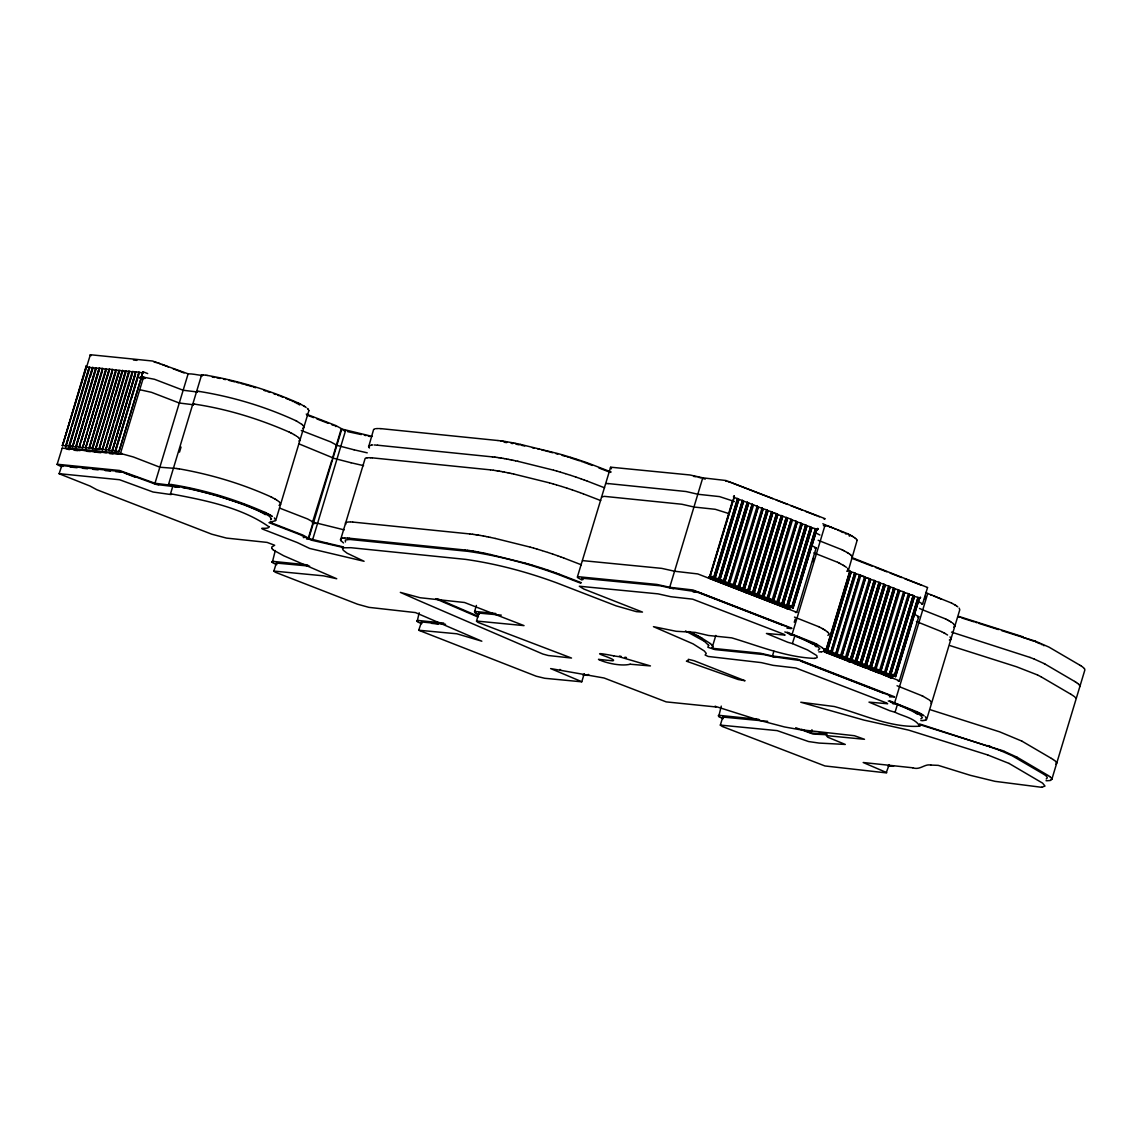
<?xml version="1.0" encoding="UTF-8"?>
<svg xmlns="http://www.w3.org/2000/svg" width="1142" height="1142" viewBox="0 0 1142 1142"><rect width="100%" height="100%" fill="white"/><g stroke="black" fill="none" stroke-linecap="round" stroke-linejoin="round"><path stroke-width="1.5" d="M143.307 372.035L143.007 372.763M1050.569 780.357L1051.853 779.001M1056.693 762.956L1055.879 764.126M1051.825 779.372L1084.886 669.897L1084.457 668.698M275.293 550.515L272.31 562.392M445.594 624.303L421.512 621.962L418.743 630.241L456.843 633.781L481.838 641.204L415.474 612.583L368.923 607.358L357.532 604.204L275.336 572.256L273.88 571.114L276.307 563.092L276.878 563.72M421.17 622.219L422.012 622.961M501.309 615.138L478.955 613.097L479.44 613.825M889.218 764.626L886.163 772.863L824.924 765.954L722.201 726.455L720.331 725.113L722.758 717.09L723.528 717.847M886.792 772.663L863.195 762.513L912.786 767.795M365.155 458.399L340.53 539.923M268.984 526.833C268.427 529.802 257.778 526.862 263.274 529.374L297.348 542.593L309.61 548.431L364.084 561.279L347.097 553.199L343.299 550.301L342.514 548.431M271.411 518.811L270.697 519.696M280.618 504.336L279.205 501.852M300.003 440.113L299.918 439.227M274.365 517.911L275.764 520.381L308.868 410.677M829.078 634.281L827.893 635.395M847.692 571.014L848.435 569.758L847.464 568.273M848.406 570.329L857.142 540.237M926.034 719.945L926.176 717.619M954.826 626.216L953.884 624.174M90.361 354.748L62.439 445.751L85.964 366.768L89.718 367.753L72.203 425.723M62.439 445.751L86.435 366.225M57.157 464.28L62.153 448.149M65.851 445.651L89.262 367.096L93.016 368.081L90.446 376.603M65.751 446.094L89.262 367.096M71.175 429.135L65.537 448.349L67.978 449.291M271.782 548.417L271.739 547.018L274.665 545.262L267.128 542.407L226.459 538.082L211.727 534.185L96.799 489.718L90.018 486.035L59.098 473.744L61.825 465.579L121.18 471.589L156.254 484.451L172.927 486.478L171.914 486.292M67.863 449.363L92.573 367.438L96.328 368.423L82.424 414.46M89.419 380.015L69.334 446.536L92.573 367.438M68.691 449.448L69.705 446.079M70.89 445.837L69.862 449.206L70.219 445.566M69.191 449.762L70.204 446.379M81.396 417.872L72.645 446.865L95.885 367.781L99.639 368.752L89.347 402.869M72.374 446.765L95.885 367.781M88.305 406.281L75.957 447.207L99.197 368.109L102.78 368.552L79.269 447.536L80.297 444.124M75.686 447.093L99.197 368.109M78.984 447.436L102.509 368.452L106.263 369.423L82.567 447.878L105.806 368.78L109.561 369.765M81.325 440.712L102.437 370.793M83.081 446.165L87.206 432.532M88.234 429.121L98.526 395.004M99.568 391.592L105.735 371.136M109.047 371.464L85.607 448.107L109.118 369.123L112.701 369.565L89.19 448.549L97.427 421.27M85.607 448.107L109.389 369.223M88.919 448.449L112.43 369.451L116.184 370.436L92.502 448.892L115.67 372.149M98.455 417.858L112.359 371.807M92.059 448.235L115.742 369.794L119.496 370.779L95.814 449.22L92.231 448.777M95.642 448.678L119.054 370.136L122.794 371.107L115.599 394.989M95.528 449.12L119.496 370.779M95.057 452.132L96.071 448.763M95.785 452.203L96.799 448.835M114.557 398.401L99.111 449.563L122.351 370.465L126.105 371.45L107.576 432.847M98.84 449.448L122.351 370.465M106.549 436.258L102.423 449.891L125.663 370.807L129.417 371.778L114.486 421.241M102.152 449.791L125.663 370.807M113.458 424.653L105.735 450.233L128.975 371.136L132.729 372.121L109.047 450.562L131.701 375.532M105.464 450.119L128.975 371.136M108.604 449.919L132.286 371.478L135.869 371.921L112.359 450.904L108.776 450.462M113.386 447.493L112.359 450.904L135.598 371.807L139.167 372.249L115.485 450.705M112.073 450.805L135.241 374.062M114.414 444.081L123.679 413.39M124.706 409.978L135.527 374.162M115.214 450.59L138.896 372.149L142.65 373.134L118.968 451.575L115.385 451.133M116.17 449.534L130.588 401.784M131.615 398.372L138.824 374.505M120.338 453.916L143.592 376.931M169.558 485.093L154.984 483.252L188.13 373.834C194.868 373.734 200.592 376.089 203.29 374.933M169.53 485.079L168.545 484.422L201.592 374.961M179.508 452.132L181.036 447.064M59.127 473.673L119.582 479.74L153.057 492.016L170.772 494.529L171.543 494.4L170.543 493.758L172.956 485.735L188.83 488.291L216.366 495.314L244.474 504.593L263.788 512.844L269.526 516.327L271.411 518.796M312.451 524.506L308.097 538.953L306.527 538.995M312.294 522.965L331.822 460.369M332.336 458.684L341.058 429.506M326.783 543.021L308.74 538.496L341.772 429.021L372.363 436.444M312.551 539.966L345.598 430.505M419.185 612.783L417.173 621.448A9.207 1.128 16.8 0 0 417.301 621.562L417.472 621.676A9.207 1.128 16.8 0 0 418.072 622.047L418.315 622.19M476.4 605.431L474.53 611.755M478.883 613.183L476.457 621.219L477.998 622.404L571.514 658.049L548.231 655.508L542.807 654.023L418.843 600.592A6.609 0.799 16.8 0 1 418.486 600.435L400.328 592.37L420.085 597.737L464.508 602.491L524.035 625.616L476.657 621.062M577.31 577.21L610.613 467.249M584.219 673.694L581.806 681.717L550.63 668.57L604.075 678.005L666.186 701.887L715.82 706.941M709.282 577.724L732.522 500.738M710.153 575.968L734.035 497.541L710.153 575.968L714.021 577.053L737.703 498.597L733.849 497.512M738.903 499.425L742.571 500.496L718.889 578.937L715.02 577.852L738.717 499.397L737.518 498.583L713.836 577.038L715.206 577.866L738.903 499.425L737.703 498.597M719.888 579.736L743.585 501.281L742.386 500.467L718.703 578.923L723.757 580.821L747.439 502.38L743.585 501.281L719.888 579.736L724.942 581.635L748.638 503.194L747.439 502.38M723.571 580.807L747.253 502.352L753.506 505.078L729.624 583.505L733.492 584.59M752.307 504.264L728.625 582.706L724.756 581.621L748.638 503.194M715.82 635.423L711.951 648.256L760.215 653.181L772.449 655.979L797.13 659.062L894.4 696.734M757.175 506.149L733.307 584.576L734.677 585.403L758.374 506.962L752.121 504.236L728.439 582.691L729.624 583.505M738.36 586.474L734.492 585.389L758.174 506.948L756.989 506.12M762.042 508.033L738.175 586.46L739.545 587.288L763.227 508.847L758.374 506.962M763.227 508.847L766.91 509.917L743.228 588.358L739.359 587.274L763.042 508.832L761.857 508.004M768.095 510.731L771.778 511.802L748.096 590.243L744.227 589.158L767.909 510.717L766.725 509.903L743.042 588.344L744.413 589.172L768.095 510.731L766.91 509.917M746.811 592.798L747.824 589.429M748.895 589.843L747.882 593.212L746.226 593.041M795.931 521.209L797.302 522.037L773.619 600.492L767.567 597.794L791.249 519.339L786.196 517.44L762.513 595.881L763.884 596.724L787.566 518.268L781.328 515.556L757.646 593.997L759.016 594.839L782.698 516.384L772.777 512.601L776.646 513.686L777.83 514.5L754.148 592.955L749.095 591.042L772.777 512.601L771.592 511.787L747.91 590.228L749.28 591.071L772.963 512.615L771.778 511.802M776.46 513.672L752.778 592.113L759.016 594.839M752.963 592.127L776.646 513.686M721.259 706.113L718.761 716.391M757.831 594.011L781.513 515.57M763.884 596.724L762.699 595.91L786.381 517.454M768.752 598.608L767.381 597.766L791.063 519.325L792.434 520.152L768.566 598.579L778.487 602.376L802.169 523.935L800.799 523.093M772.249 599.65L796.117 521.223L792.434 520.152M797.302 522.037L773.619 600.492M802.169 523.935L778.302 602.362L783.355 604.261L807.037 525.82L805.667 524.977L781.984 603.419L788.037 606.131L786.852 605.317L810.534 526.862L811.905 527.704L787.423 608.7M782.17 603.447L805.852 524.992L801.984 523.907M807.037 525.82L783.355 604.261M787.038 605.331L810.72 526.876L806.852 525.791M772.449 655.979L773.905 651.154M788.351 604.561L787.323 607.929L708.811 577.395M811.905 527.704L788.037 606.131L793.09 608.029L816.773 529.588L815.402 528.746L791.72 607.201L793.09 608.029M788.651 609L789.664 605.631M790.921 605.574L789.893 608.943L786.995 608.829M791.906 607.216L815.588 528.775L811.719 527.675M792.905 608.015L816.773 529.588M816.159 547.932L796.802 612.283L697.762 573.926L674.722 571.257L661.732 568.373L582.534 560.608M794.261 622.262L795.232 619.05M812.576 561.593L813.589 558.21M813.489 642.618L792.134 634.281L825.152 524.82L822.84 523.75M343.414 547.803L350.808 547.703L465.508 559.366C496.67 563.805 527.333 572.014 556.853 582.92L616.08 605.845L636.365 611.641L642.489 612.083L583.79 589.029L579.308 586.231L658.02 593.854L670.839 596.724L692.652 599.165L784.069 634.324L785.082 635.08L766.425 633.467L787.894 642.304L792.377 643.574L794.918 635.566L799.857 637.507L816.673 645.63L819.785 648.713L818.243 650.183M842.111 655.965L837.057 654.052L860.74 575.611L865.793 577.509L841.925 655.936L865.607 577.495L870.661 579.394L846.979 657.849L840.74 655.123L864.608 576.696L859.555 574.797L835.873 653.238L837.243 654.081L832.19 652.168L856.072 573.741L854.687 572.913L831.005 651.354L832.375 652.182L826.137 649.47L849.819 571.014L851.204 571.856L827.507 650.298L826.323 649.484L850.005 571.043L847.364 570.315M851.204 571.856L827.507 650.298M831.19 651.368L854.873 572.927L851.004 571.842M801.37 729.21L811.006 732.936L811.976 729.724M836.058 653.253L859.74 574.811L856.072 573.741M870.661 579.394L846.793 657.821L851.846 659.733L875.529 581.278L874.158 580.45L850.476 658.891L861.582 663.502L885.264 585.047L883.894 584.219L860.212 662.66L866.45 665.386L890.132 586.931L888.762 586.103L865.079 664.544L871.317 667.271L895 588.829L893.629 587.987L869.947 666.428L871.132 667.256L875 668.341L898.683 589.886L894.814 588.801L871.317 667.271M850.39 658.092L849.377 661.461L847.721 661.289M850.662 658.92L874.344 580.464L870.475 579.379M851.461 658.506L850.447 661.875L848.792 661.703M875.529 581.278L851.846 659.733M855.529 660.804L879.212 582.349L875.343 581.264M880.396 583.162L879.026 582.334L855.344 660.775L856.714 661.618L880.396 583.162L856.529 661.589L860.212 662.66M860.397 662.688L884.079 584.233L880.211 583.148M885.264 585.047L861.582 663.502M865.265 664.573L888.947 586.117L885.079 585.032M890.132 586.931L866.45 665.386M870.133 666.457L893.815 588.002L889.946 586.917M876 669.141L899.867 590.714L898.497 589.872L874.815 668.327L879.868 670.226M880.867 671.025L904.735 592.598L880.867 671.025L884.736 672.11M885.735 672.909L909.417 594.454L913.286 595.553L889.604 673.994L885.735 672.909L909.603 594.482L908.233 593.64M909.417 594.454L913.1 595.524L889.418 673.98L890.603 674.794L914.471 596.367L889.989 677.363M889.561 677.491L891.217 677.663L892.23 674.294M893.487 674.237L892.459 677.62L888.49 677.078M895.656 676.692L919.339 598.251L917.968 597.409L894.286 675.864L895.471 676.678L919.339 598.251M899.368 680.875L918.753 616.651M927.532 587.602L922.608 603.961L921.637 604.175M924.506 599.236L925.491 595.953M917.24 711.866L894.6 702.915L927.718 593.483L925.62 592.512M814.631 658.406C785.953 657.235 758.859 645.944 731.679 637.85L708.411 635.466L695.221 632.397L676.192 631.298L653.452 626.658L693.094 643.874L704.314 650.997L706.241 653.381L705.128 655.037L708.211 656.464L761.257 662.603L773.091 665.343L795.846 667.999L886.635 702.987L887.648 703.743L868.991 702.13L889.718 710.709L895.057 712.265L897.484 704.229L912.472 710.552L920.994 715.606M926.733 719.26L959.78 609.799L959.223 608.158M168.545 484.422L171.543 484.536M1079.832 686.57L1079.504 685.114M373.577 429.606L368.623 446.879M368.552 446.179L371.55 444.995M340.473 539.21L341.929 538.267M299.989 440.141L298.89 440.983M954.812 626.244L953.713 627.072M919.767 726.198C915.284 718.261 903.136 716.348 895.057 712.265M345.512 522.808L345.698 524.435M342.514 548.431L343.385 547.817M271.924 561.707L271.967 561.65A9.207 1.128 16.8 0 0 271.996 562.092M276.321 563.063L309.596 566.132M273.894 571.086L323.414 575.825L336.733 578.751L283.687 555.754L273.466 550.116M581.721 681.817L544.691 678.277L536.212 676.207L418.757 630.27M722.772 717.062L767.695 721.33M720.345 725.099L777.174 730.623L808.55 741.543L819.042 743.071L845.294 744.441L827.793 737.232L826.365 735.619L864.494 739.288L854.43 735.719L798.957 729.538L784.54 726.954L760.058 720.516L715.02 706.256L715.791 706.927M931.001 765.069L938.253 765.368L970.443 775.347L995.025 781.342L1041.618 787.295M142.978 371.864L142.664 372.663M687.984 660.676L688.341 659.319L694.136 660.733L745.055 680.76L738.146 679.504L686.413 661.175L687.955 660.676M303.686 427.636L302.744 428.207M275.593 520.666L272.139 521.666M824.938 518.953L824.024 519.082M816.13 548.146L814.817 548.246M796.716 612.383L795.432 612.469M670.011 587.93L697.634 591.899L787.537 626.972M950.801 639.263L949.359 639.991M894.514 696.934L889.547 696.82M931.201 703.686L931.016 701.573M919.753 726.198C890.574 728.111 862.139 714.05 834.245 706.513L800.785 702.244L863.566 719.974A7.009 0.856 16.8 0 0 864.223 720.145L865.208 720.374A7.009 0.856 16.8 0 0 865.779 720.488L908.561 730.095L987.744 754.962M712.48 647.985L713.079 646.672L711.752 644.745M373.748 429.363L374.976 428.807M345.555 522.765L346.783 522.208M86.107 366.082L85.793 366.882M86.364 367.153L86.307 365.883L85.964 366.768M851.561 558.238L852.189 556.654M57.186 464.252L119.496 470.475L154.984 483.252M734.106 496.028L734.335 496.998L734.32 496.128M272.024 561.607L272.124 561.55A9.207 1.128 16.8 0 1 272.652 561.464M416.901 620.663L417.23 620.549A9.207 1.128 16.8 0 1 417.372 620.534L417.544 620.506A9.207 1.128 16.8 0 1 418.015 620.506L418.415 620.506A9.207 1.128 16.8 0 1 418.671 620.534L418.986 620.549M474.601 611.698L474.687 611.655A9.207 1.128 16.8 0 1 474.915 611.612M718.489 715.606L718.575 715.563A9.207 1.128 16.8 0 0 718.461 715.62M930.901 765.126C924.849 763.47 920.109 770.479 912.801 767.795M279.861 505.05L278.991 505.335M847.649 571.029L846.793 571.328M920.109 598.394L920.609 597.437L919.852 598.337M925.991 719.96L925.12 720.259M1046.243 778.958C1049.584 777.302 1043.988 774.476 1042.546 773.534L1012.069 755.704L1000.592 750.651M817.9 733.592L818.329 733.435A9.207 1.128 16.8 0 1 818.429 733.407L819 733.307A9.207 1.128 16.8 0 1 819.128 733.292L819.828 733.221A9.207 1.128 16.8 0 1 819.985 733.221L820.812 733.207A9.207 1.128 16.8 0 1 820.984 733.207L821.954 733.235A9.207 1.128 16.8 0 1 822.154 733.25L826.737 733.621M817.772 528.432L817.986 529.388L818 528.56M920.809 718.86L922.379 717.676L921.009 715.62M365.768 458.099L367.039 457.828M1050.526 780.371L1049.941 780.528A9.207 1.128 16.8 0 1 1049.798 780.543L1047.257 780.728A9.207 1.128 16.8 0 1 1047.071 780.728L1046.043 780.7M474.801 611.627L475.243 611.555A9.207 1.128 16.8 0 1 475.714 611.541L475.429 611.541M718.675 715.52L718.803 715.492A9.207 1.128 16.8 0 1 719.189 715.449M90.404 354.734L152.543 361.015L188.13 373.834M62.196 448.135L123.679 454.302L133.357 456.971L159.923 467.235L176.396 468.491M610.742 467.192L689.939 474.972L702.93 477.856L725.969 480.511L824.881 518.611M577.695 576.653L656.893 584.433L669.883 587.316L692.909 589.971L791.948 628.257M918.439 616.908L917.583 616.923M341.972 538.253L342.8 538.11M733.821 497.341L733.635 497.27M817.486 529.745L817.287 529.674M822.497 651.611L821.298 651.811M925.063 720.274L923.864 720.474M606.074 483.551L608.186 483.58M791.492 628.543L790.578 628.514M814.66 658.406L817.187 657.535L816.801 655.765M898.897 681.146L898.183 681.146M588.03 675.307L587.859 675.336A9.207 1.128 16.8 0 0 588.173 675.293L588.301 675.265A9.207 1.128 16.8 0 0 588.53 674.836M375.961 428.635L378.516 428.535M367.139 457.814L368.195 457.742M347.753 522.037L350.308 521.937M342.9 538.096L344.641 537.996M821.212 651.811L818.785 651.896M923.778 720.474L922.265 720.559M1041.647 787.295L1045.001 786.053L1042.575 783.112L1009.1 763.456M371.607 444.995L372.735 444.952M630.156 664.23C620.677 666.628 604.503 662.631 598.479 659.362L612.712 660.804C619.449 659.548 582.234 650.026 610.199 655.151A8.237 0.999 16.8 0 1 610.627 655.251L612.055 655.537A8.237 0.999 16.8 0 1 612.483 655.622L613.697 655.851M272.053 521.666L270.34 521.694M272.867 561.436L273.081 561.436A9.207 1.128 16.8 0 1 273.637 561.45L274.123 561.493M587.673 675.336L587.459 675.35A9.207 1.128 16.8 0 1 586.902 675.322M719.317 715.434L719.531 715.434A9.207 1.128 16.8 0 1 720.088 715.463L720.573 715.492M922.208 720.559L920.852 720.545M630.17 664.23L650.44 665.929L618.893 656.65A8.237 0.999 16.8 0 0 618.536 656.607L617.422 656.45A8.237 0.999 16.8 0 0 617.08 656.407L615.981 656.236A8.237 0.999 16.8 0 0 615.509 656.165L614.225 655.936A8.237 0.999 16.8 0 0 613.839 655.865L613.725 655.851M369.009 457.714L370.322 457.742M344.77 537.996L347.782 538.11M349.466 539.438L345.312 540.038L345.455 541.979M349.495 539.438L467.92 551.343C499.111 555.811 529.802 563.977 559.323 574.911L580.55 583.134M475.871 611.541L476.114 611.555A9.207 1.128 16.8 0 1 476.371 611.57L476.685 611.598M892.216 766.282L891.973 766.268A9.207 1.128 16.8 0 1 891.716 766.253L891.402 766.225M379.287 428.564L380.828 428.65M374.319 444.98L375.875 445.066M370.465 457.742L372.021 457.842M351.079 521.965L352.621 522.051M170.543 493.758C204.104 500.096 241.019 507.119 268.984 526.819M827.108 734.749L813.061 734.063L795.731 727.725M889.375 695.763L890.103 695.606L800.199 660.561L772.577 656.607M380.985 428.65L497.926 440.527M372.178 457.842L490.432 469.862M352.778 522.065L469.719 533.928M347.939 538.11L349.523 538.253M817.758 733.621L811.077 732.95M586.731 675.307L582.763 674.922M376.789 445.137L377.617 445.209M608.215 483.58L686.014 491.517L697.976 494.272L719.489 496.599L734.434 501.481M790.435 628.5L786.981 628.157M198.323 391.363L196.652 391.321L197.366 391.92M194.568 404.14L192.798 404.097L193.54 404.768M133.457 360.015L136.912 360.372M203.333 374.947L205.974 375.247M140.423 376.603L154.527 379.287L183.163 390.25L197.223 391.963M140.751 377.174L144.235 377.531M139.667 377.688L144.891 378.216M139.838 377.902L145.148 378.445M140.509 378.159L144.049 378.53M198.38 391.363L199.722 391.506M139.724 389.693L151.515 392.334L179.308 403.026L193.455 404.753M377.702 445.223L492.373 456.886M777.83 514.5L754.148 592.955M782.698 516.384L758.83 594.811L762.699 595.91M787.566 518.268L763.698 596.695L767.567 597.794M122.137 453.56L68.249 448.078L70.676 449.02M69.191 448.949L106.32 452.717M109.86 453.074L118.697 453.974M823.425 525.648L826.451 525.948M91.075 451.361L94.615 451.718M74.815 450.062L80.026 450.605M86.992 451.304L90.461 451.661M97.413 452.36L100.896 452.717M109.589 453.602L113.058 453.959M74.073 450.248L77.542 450.605M70.076 467.007L77.099 467.72M82.367 468.249L87.634 468.791M92.887 469.319L98.155 469.862M105.178 470.575L110.446 471.104M115.699 471.646L120.966 472.174M865.607 577.495L869.476 578.58L845.608 657.007L846.979 657.849M899.867 590.714L903.55 591.77L879.683 670.211L881.053 671.039M349.609 538.267L464.88 549.987M693.108 591.927L698.076 592.441L783.255 625.431M778.487 602.376L777.117 601.534L800.985 523.107L797.116 522.022M787.38 607.544L789.036 607.715L708.839 576.653M274.266 561.507L307.698 564.905M476.828 611.612L495.913 613.539M419.128 620.563L443.71 623.061M431.533 623.361L438.257 624.046M889.946 676.221L891.602 676.378L824.495 650.398M889.889 676.606L824.538 651.154M720.716 715.506L758.845 719.374M887.791 765.854L891.26 766.211M492.416 456.886L494.286 457.1M194.611 404.14C227.229 409.036 259.148 418.9 289.326 432.147M154.227 362.128L156.568 362.585M201.263 376.203L201.991 376.303M725.798 481.225L726.626 481.339M497.983 440.527L500.539 440.841M469.776 533.942L472.331 534.242M464.922 549.987L467.478 550.301M176.439 468.491L177.767 468.663M171.6 484.551C203.747 489.632 235.238 499.282 265.015 512.387M693.579 476.385L696.106 476.771M158.724 484.708L152.6 483.037M673.537 588.73L660.447 585.832L581.763 578.18L583.091 579.551M776.103 657.392L763.684 654.58L715.035 649.598L707.854 647.271L708.668 645.358M199.793 391.52C232.768 396.859 265.215 406.609 295.578 420.57M494.4 457.114L495.571 457.257M490.546 469.876L493.173 470.218M626.444 657.492L624.888 657.207M206.031 375.261L207.416 375.447M177.824 468.663L179.223 468.862M500.653 440.855L501.98 441.026M504.079 442.24L506.734 442.611M495.685 457.271L497.027 457.442M472.445 534.256L473.787 534.442M467.606 550.316L468.934 550.487M502.109 441.04L503.394 441.226M497.155 457.471L498.44 457.642M493.301 470.233L496.128 470.647M473.916 534.456L475.2 534.642M469.062 550.501L470.347 550.687M207.444 375.447C238.578 380.9 269.169 390.107 298.062 402.926M179.251 468.862C210.813 474.43 241.904 483.694 271.125 496.941M503.522 441.255L504.95 441.469M498.569 457.671L499.982 457.885M475.329 534.656L476.742 534.87M470.475 550.715L471.903 550.929M212.212 377.046L214.596 377.431M505.078 441.483L506.463 441.711M500.125 457.899L501.509 458.128M496.27 470.675L497.655 470.889M476.871 534.884L478.255 535.113M472.031 550.944L473.416 551.172M506.605 441.726L511.445 442.582M501.638 458.142L503.151 458.399M497.784 470.918L499.297 471.175M478.398 535.141L479.897 535.384M473.559 551.186L475.058 551.443M511.188 443.31L512.744 443.596M503.294 458.427L504.764 458.684M499.439 471.189L500.91 471.446M480.04 535.412L483.252 535.983M475.2 551.472L476.671 551.729M504.907 458.713L506.491 458.998M501.053 471.475L502.637 471.774M476.814 551.757L478.398 552.043M511.602 442.611L513.143 442.896M506.648 459.027L508.19 459.312M502.794 471.803L504.336 472.089M483.394 536.012L484.936 536.312M478.555 552.071L481.924 552.714M216.837 377.831L220.149 378.473M513.3 442.925L514.971 443.253M515.984 444.195L519.296 444.852M508.333 459.341L510.017 459.669M504.478 472.117L507.905 472.802M485.093 536.34L486.763 536.654M825.152 524.82L847.821 533.785M927.718 593.483L951.5 603.019M922.793 609.914L945.405 618.864M792.377 643.574L807.48 649.926L816.444 655.365M515.128 443.282L516.712 443.61M510.16 459.698L511.759 460.026M486.92 536.697L488.519 537.011M482.067 552.742L483.666 553.071M516.883 443.638L520.424 444.381M511.916 460.055L513.672 460.426M508.062 472.831L509.817 473.188M488.676 537.04L490.432 537.411M483.823 553.099L485.578 553.456M619.464 656.036L621.148 656.393M521.166 445.237L524.706 445.994M513.829 460.454L515.47 460.797M509.974 473.231L511.616 473.573M490.589 537.439L495.143 538.424M485.75 553.499L487.377 553.841M361.343 434.574L347.553 431.619M354.049 449.805L336.776 445.309M223.575 379.201L225.474 379.615M354.12 449.82L367.239 452.832M351.022 462.753L332.922 458.085M559.751 669.497L560.579 669.683M520.581 444.424L558.224 453.66M515.627 460.84L517.483 461.24M511.773 473.602L513.629 474.016M487.534 553.884L490.303 554.484M517.569 461.254L518.382 461.439M513.714 474.03L549.416 482.852M351.094 462.767L363.556 465.636M326.855 543.035L343.499 546.947M364.312 435.23L365.982 435.602M518.468 461.454L553.27 470.09M495.228 538.439L530.031 547.075M490.375 554.498L525.177 563.12M532.315 447.693L534.156 448.107M368.238 436.116L369.922 436.501M698.233 477.228L700.903 477.884M537.896 448.977L539.21 449.291M229.142 380.457L231.055 380.928M344.17 529.859L313.536 522.294M232.111 381.185L235.081 381.928M343.2 547.489L311.209 540.123L299.775 534.57L268.984 522.622M541.808 449.919L544.42 450.576M728.082 481.667L730.894 482.509M111.902 450.262L115.656 451.247M105.292 449.591L108.875 450.034M101.981 449.249L105.564 449.691M98.669 448.906L102.252 449.348M95.357 448.578L98.94 449.02M88.748 447.907L92.331 448.349M85.436 447.564L89.019 448.007M82.124 447.236L85.707 447.678M78.812 446.893L82.567 447.878M75.515 446.565L79.098 447.007M72.203 446.222L75.957 447.207L99.368 368.652M65.579 445.551L69.162 445.994M62.268 445.209L66.022 446.194M545.805 450.933L548.503 451.632M237.008 382.427L239.121 382.984M549.844 451.989L552.571 452.717M555.968 453.631L557.524 454.059M241.176 383.526L243.246 384.097M245.23 384.654L248.414 385.568M558.538 453.759L561.721 454.659M553.585 470.176L556.768 471.075M549.73 482.938L552.899 483.851M530.345 547.161L533.514 548.06M525.491 563.22L528.675 564.119M702.844 478.412L705.256 479.126M702.773 477.799L669.726 587.259M562.035 454.744L565.104 455.644M562.249 455.401L565.204 456.258M557.068 471.161L560.151 472.06M553.213 483.937L556.297 484.836M904.55 592.57L908.418 593.669L884.55 672.096L885.921 672.923M914.285 596.338L918.154 597.437L894.471 675.878L890.603 674.794M533.828 548.146L536.897 549.045M823.682 648.756L826.323 649.484M528.974 564.205L532.058 565.104M249.498 385.882L251.583 386.496M565.433 455.744L570.372 457.243M560.479 472.16L565.418 473.659M253.181 386.981L255.68 387.738M556.625 484.936L561.564 486.435M537.225 549.145L542.164 550.644M532.386 565.204L537.325 566.703M919.61 723.999L921.28 724.499M919.481 724.542L1002.005 750.494M567.032 456.814L568.345 457.2M345.498 431.062L343.114 430.248M921.608 724.599L986.916 745.883M158.267 363.07L160.123 363.698M951.514 632.111L1030.098 657.449M958.98 616.466L1022.932 636.779M958.466 616.894L960.094 617.408M950.158 645.658L1016.623 666.8L1037.507 674.951M930.773 709.881L999.678 731.851L1021.862 741.115M570.715 457.342L575.654 458.913M570.144 457.756L579.608 460.84M565.747 473.773L570.7 475.343M561.893 486.535L566.846 488.105M542.507 550.758L547.461 552.328M537.668 566.803L542.607 568.373M975.996 622.461L976.967 622.761M961.707 617.922L974.183 621.89M978.651 623.289L998.394 629.57M1001.691 630.612L1020.977 636.751M987.673 745.526L989.757 746.197M1021.99 637.079L1035.052 641.033M575.996 459.027L580.835 460.64M571.043 475.443L575.882 477.056M567.174 488.219L572.028 489.818M1022.204 637.15L1024.203 637.807M547.789 552.428L552.642 554.041M542.95 568.488L547.789 570.101M990.043 746.297L989.1 746.582L994.496 748.424M987.759 754.976L1009.085 763.441M264.03 390.407L266.043 391.078M267.742 391.649L269.94 392.405M1025.43 638.221L1027.557 638.963M581.164 460.74L585.789 462.353M576.21 477.17L580.835 478.769M572.356 489.932L576.981 491.545M552.956 554.155L557.596 555.754M548.117 570.201L552.742 571.814M581.335 461.425L582.606 461.868M994.525 748.424L998.622 749.909M1028.499 639.292L1030.712 640.091M584.147 462.41L585.789 462.995M586.089 462.453L588.872 463.452M581.135 478.883L583.919 479.883M577.281 491.645L580.065 492.645M273.795 393.776L275.75 394.475M557.896 555.868L560.679 556.868M553.042 571.914L555.826 572.913M589.158 463.566L591.941 464.594M587.017 463.438L592.327 465.436M584.19 479.983L586.988 481.01M580.336 492.744L583.134 493.787M560.95 556.968L563.748 557.995M556.097 573.027L558.895 574.055M1031.683 640.448L1033.624 641.176M277.52 395.132L279.319 395.803M998.636 749.909L1000.563 750.637M930.53 594.768L932.115 595.382M592.213 464.694L611.156 472.017M1035.08 641.033L1048.956 647.1L1079.575 665.001M587.259 481.11L604.575 487.805M1030.113 657.464L1034.295 659.091M583.405 493.886L600.706 500.567M564.02 558.11L581.321 564.79M559.166 574.155L581.364 582.734M1002.019 750.494L1004.146 751.322M828.064 526.134L829.463 526.676M732.008 482.909L772.863 498.726M776.132 499.996L787.566 504.421M790.835 505.692L802.269 510.117M805.538 511.388L816.987 515.813M829.477 526.676L831.176 527.347M816.145 533.128L819.927 535.027M851.761 557.524L927.561 587.473M852.546 558.538L872.16 566.132M875.429 567.388L886.863 571.828M890.132 573.084L901.566 577.524M904.835 578.794L921.651 585.304M728.667 513.515L715.292 509.303L694.179 507.048L681.888 504.25L604.361 496.356L601.548 496.941M812.29 545.89L816.073 547.803M598.908 467.977L610.328 472.403M918.71 601.791L922.608 603.89M914.856 614.553L918.682 616.523M281.075 396.474L282.773 397.145M306.242 414.089L335.734 425.523L341.686 428.792M306.984 415.074L313.565 417.629M316.862 418.914L328.396 423.368M162.021 364.426L168.317 366.868M173.042 368.695L184.076 372.963M708.454 577.938L788.779 609.228M301.288 430.505L330.78 441.94L336.719 445.209M143.135 371.807L147.703 373.577M142.65 373.134L118.968 451.575M787.223 632.168L792.091 634.281M299.076 443.91L332.707 457.771M823.553 650.926L899.296 680.746M824.11 651.668L891.217 677.663M824.338 651.939L850.49 662.06M853.759 663.331L865.193 667.77M868.462 669.026L879.911 673.466M883.18 674.722L891.345 677.891M800.642 661.104L884.179 693.465M889.789 700.831L894.6 702.915M279.69 508.133L307.541 518.939L313.479 522.194M312.937 522.893L314.906 523.664M269.912 522.279L302.687 534.984L308.625 538.253M176.967 487.277L172.97 485.735L173.841 486.221M124.25 472.945L134.899 477.07M61.011 466.521L57.171 464.566M818.614 516.455L819.399 516.769M1004.175 751.322L1017.008 757.175M933.742 596.01L935.484 596.709M1035.508 641.918L1036.536 642.332M331.78 424.681L333.592 425.424M784.825 631.94L794.918 635.566L790.421 635.023A13.447 1.642 16.8 0 0 788.951 633.781L788.365 633.482M831.248 527.376L832.918 528.047M1034.324 659.105L1044.116 663.573M888.262 700.96L897.484 704.229L892.944 703.772A13.447 1.642 16.8 0 0 891.517 702.444L890.917 702.144M1037.279 642.632L1038.949 643.331M834.459 528.675L836.015 529.317M937.025 597.337L941.522 599.25M286.057 398.472L287.67 399.143M723.243 718.661L722.829 718.489A9.207 1.128 16.8 0 1 722.443 718.332L722.058 718.161A9.207 1.128 16.8 0 1 721.701 718.004L721.359 717.847A9.207 1.128 16.8 0 1 721.03 717.704L720.716 717.547A9.207 1.128 16.8 0 1 720.431 717.404L720.145 717.262A9.207 1.128 16.8 0 1 719.903 717.119L719.66 716.99A9.207 1.128 16.8 0 1 719.446 716.862L719.232 716.733A9.207 1.128 16.8 0 1 718.875 716.462L719.06 716.619M421.655 623.732L421.241 623.561A9.207 1.128 16.8 0 1 420.856 623.389L420.47 623.232A9.207 1.128 16.8 0 1 420.128 623.075L419.771 622.918A9.207 1.128 16.8 0 1 419.457 622.761L419.128 622.604A9.207 1.128 16.8 0 1 418.5 622.29M276.778 564.662L276.364 564.491A9.207 1.128 16.8 0 1 275.993 564.334L275.607 564.162A9.207 1.128 16.8 0 1 275.251 564.005L274.908 563.848A9.207 1.128 16.8 0 1 274.58 563.705L274.266 563.548A9.207 1.128 16.8 0 1 273.98 563.406L273.695 563.263A9.207 1.128 16.8 0 1 273.452 563.12L273.209 562.977A9.207 1.128 16.8 0 1 272.995 562.863L272.781 562.735A9.207 1.128 16.8 0 1 272.281 562.335M813.861 552.871L837.657 562.307M919.51 608.443L922.75 609.899M916.426 621.534L941.479 631.597M794.475 617.094L818.343 626.573M897.041 685.757L922.094 695.806M1038.963 643.346L1039.677 643.645M437.514 598.736L478.469 616.409M435.83 598.836L477.884 616.98M62.853 466.521L61.54 465.779M837.571 529.988L838.956 530.587M289.169 399.786L290.539 400.385M818.172 540.294L841.583 549.573M582.006 580.022L577.609 577.595M688.812 631.54L690.382 632.24M685.486 630.941L704.371 641.276M1041.218 644.331L1041.989 644.688M840.326 531.201L841.64 531.815M291.924 400.999L293.237 401.613M690.539 632.325L692.152 633.068M842.268 532.115L843.296 532.6M692.309 633.139L693.736 633.81M1037.521 674.965L1041.247 676.906M837.671 562.321L838.913 562.935M298.091 402.926L299.318 403.54M294.493 402.212L295.678 402.783M477.156 613.796L476.842 613.654A9.207 1.128 16.8 0 0 477.47 613.953L477.827 614.111A9.207 1.128 16.8 0 0 478.17 614.268L478.555 614.439A9.207 1.128 16.8 0 0 478.941 614.596M265.044 512.387L266.272 513.001M693.879 633.881L695.321 634.595M1043.345 645.344L1044.073 645.701M841.64 549.602L842.867 550.201M818.386 626.587L819.613 627.201M813.547 642.646L815.888 643.817M289.369 432.176L290.582 432.761M838.956 562.949L840.212 563.591M941.522 631.626L943.82 632.811M922.136 695.835L923.307 696.42M299.375 403.569L300.532 404.154M917.297 711.894L919.681 713.122M335.206 426.166L335.948 426.551M271.168 496.97L272.338 497.555M266.329 513.029L267.485 513.615M695.464 634.652L696.748 635.309M847.864 533.814L850.162 534.998M842.91 550.23L844.066 550.815M945.476 618.893L946.547 619.435M819.671 627.215L821.869 628.357M290.653 432.804L291.81 433.389M951.543 603.047L954.741 604.803M946.59 619.464L947.76 620.077M923.35 696.449L928.917 699.732M815.93 643.845L817.03 644.416M300.574 404.182L303.772 405.938M296.792 403.354L297.748 403.854M295.621 420.599L296.792 421.212M272.381 497.584L274.523 498.74M476.557 613.511L476.271 613.354A9.207 1.128 16.8 0 1 476.014 613.225L475.771 613.083A9.207 1.128 16.8 0 1 475.315 612.797L475.557 612.954M267.528 513.643L268.627 514.214M696.877 635.38L698.147 636.037M845.251 533.585L846.251 534.113M844.109 550.844L847.15 552.514M840.255 563.62L843.367 565.333M291.852 433.418L293.994 434.56M943.863 632.825L944.877 633.382M817.072 644.431L822.154 647.6M268.67 514.228L269.683 514.785M698.262 636.094L699.404 636.722M850.205 535.027L851.204 535.584M947.803 620.106L948.816 620.663M821.997 628.428L823.011 628.985M919.71 713.15L920.652 713.664M296.834 421.241L301.831 424.367M1044.145 663.602L1045.101 664.13M944.919 633.41L947.574 635.023M920.68 713.679L921.694 714.264M298.819 404.439L299.718 404.953M274.565 498.754L275.579 499.339M269.712 514.814L270.725 515.399M699.518 636.793L700.588 637.393M851.247 535.598L852.103 536.098M948.859 620.677L949.716 621.177M823.039 628.999L823.91 629.499M294.036 434.588L296.663 436.187M1041.347 676.963L1070.768 694.193M1021.962 741.172L1051.382 758.402M91.06 355.719L90.247 355.133M1045.287 664.23L1074.622 681.417M1017.194 757.274L1048.327 775.575M852.146 536.112L853.003 536.64M847.193 552.542L848.049 553.056M823.939 629.528L824.809 630.041M700.688 637.45L702.216 638.364M1079.661 665.044L1081.374 666.114M954.783 604.817L955.64 605.346M1074.693 681.46L1075.464 681.931M1070.839 694.236L1073.352 695.835A9.207 1.128 16.8 0 1 1073.48 695.921L1074.051 696.363M949.83 621.248L950.615 621.719M843.396 565.347L844.252 565.875M1051.454 758.445L1053.181 759.53M921.737 714.278L922.593 714.806M303.815 405.952L304.671 406.481M275.607 499.368L276.464 499.882M270.768 515.413L271.625 515.941M853.031 536.654L854.601 537.696M848.078 553.085L849.648 554.127M611.498 468.762L610.413 467.863M824.838 630.07L826.994 631.555M702.273 638.392L710.281 643.531M1075.536 681.974L1076.421 682.531M848.977 535.684L849.719 536.169M955.668 605.36L956.439 605.86M950.715 621.79L951.486 622.29M844.295 565.89L846.379 567.331M922.622 714.821L924.064 715.791M304.7 406.495L306.142 407.466M276.492 499.91L278.591 501.352M271.653 515.956L272.367 516.427M704.386 641.29L708.668 645.344M1081.46 666.171L1082.159 666.643A9.207 1.128 16.8 0 1 1082.288 666.728L1084.029 668.17A9.207 1.128 16.8 0 1 1084.101 668.256L1084.429 668.655M1076.492 682.588L1077.206 683.059A9.207 1.128 16.8 0 1 1077.334 683.144L1078.519 684.087M1053.252 759.573L1053.966 760.044A9.207 1.128 16.8 0 1 1054.095 760.144L1054.666 760.586M1048.399 775.632L1049.113 776.103A9.207 1.128 16.8 0 1 1049.241 776.189L1049.826 776.631M913.1 595.524L914.471 596.367M903.365 591.756L904.735 592.598M742.571 500.496L743.77 501.309M956.468 605.888L957.767 606.816M475.172 612.712L475.015 612.597A9.207 1.128 16.8 0 1 474.658 612.24L474.658 612.283M854.63 537.725L855.758 538.596M952.242 622.804L953.37 623.689M849.677 554.141L850.804 555.026M297.405 436.701L298.533 437.586M343.542 542.95L341.101 540.794M710.367 643.588L711.694 644.688M273.438 550.101L271.782 548.431M929.631 700.274L930.587 701.117M827.065 631.612L828.021 632.44M822.211 647.657L823.182 648.499M301.902 424.41L302.873 425.252M1049.869 776.674L1050.968 777.631A9.207 1.128 16.8 0 1 1051.054 777.716L1051.839 778.93M588.23 674.394L588.358 674.494A9.207 1.128 16.8 0 1 588.444 674.594L588.53 674.694M1078.576 684.144L1079.062 684.586A9.207 1.128 16.8 0 1 1079.147 684.672L1079.476 685.086M1074.722 696.905L1075.207 697.362A9.207 1.128 16.8 0 1 1075.293 697.448L1075.878 698.247M1055.336 761.129L1055.822 761.571A9.207 1.128 16.8 0 1 1055.907 761.657L1056.236 762.071M850.861 555.069L851.961 556.254M925.334 716.776L926.133 717.576M307.412 408.451L308.212 409.25M298.604 437.643L299.903 439.185M304.357 537.268L304.429 537.34A13.447 1.642 16.8 0 1 303.301 537.582M950.03 636.936L951.029 638.706M856.272 539.081L856.914 539.838M828.078 632.497L828.921 633.61M369.451 448.021L368.638 446.936M341.087 540.766L340.544 539.98M823.61 648.956L824.224 650.312M308.254 409.293L308.868 410.649M303.287 425.709L303.915 427.065M1056.264 762.099L1056.678 762.885M72.474 446.322L69.062 446.422M794.803 635.994A52.603 6.409 16.8 0 1 813.19 644.473M814.817 645.573A52.603 6.409 16.8 0 1 816.259 646.857M897.369 704.657A52.603 6.409 16.8 0 1 917.383 714.235M176.396 486.763A52.603 6.409 16.8 0 1 179.365 487.12M182.72 487.634A52.603 6.409 16.8 0 1 265.372 514.642M893.158 766.225A9.207 1.128 16.8 0 1 892.487 766.268M718.632 716.277A9.207 1.128 16.8 0 1 718.446 716.063M174.055 486.777A13.447 1.642 16.8 0 1 175.254 487.077M417.044 621.348A9.207 1.128 16.8 0 1 417.073 620.82M733.549 496.927L733.806 496.199L733.549 496.884M817.201 529.331L817.629 528.503L817.187 529.231M919.767 597.994L920.281 597.223L919.781 597.866M142.407 372.306L143.564 372.349L142.407 372.249M893.487 766.111L893.401 766.154A9.207 1.128 16.8 0 0 893.515 766.096"/></g></svg>
